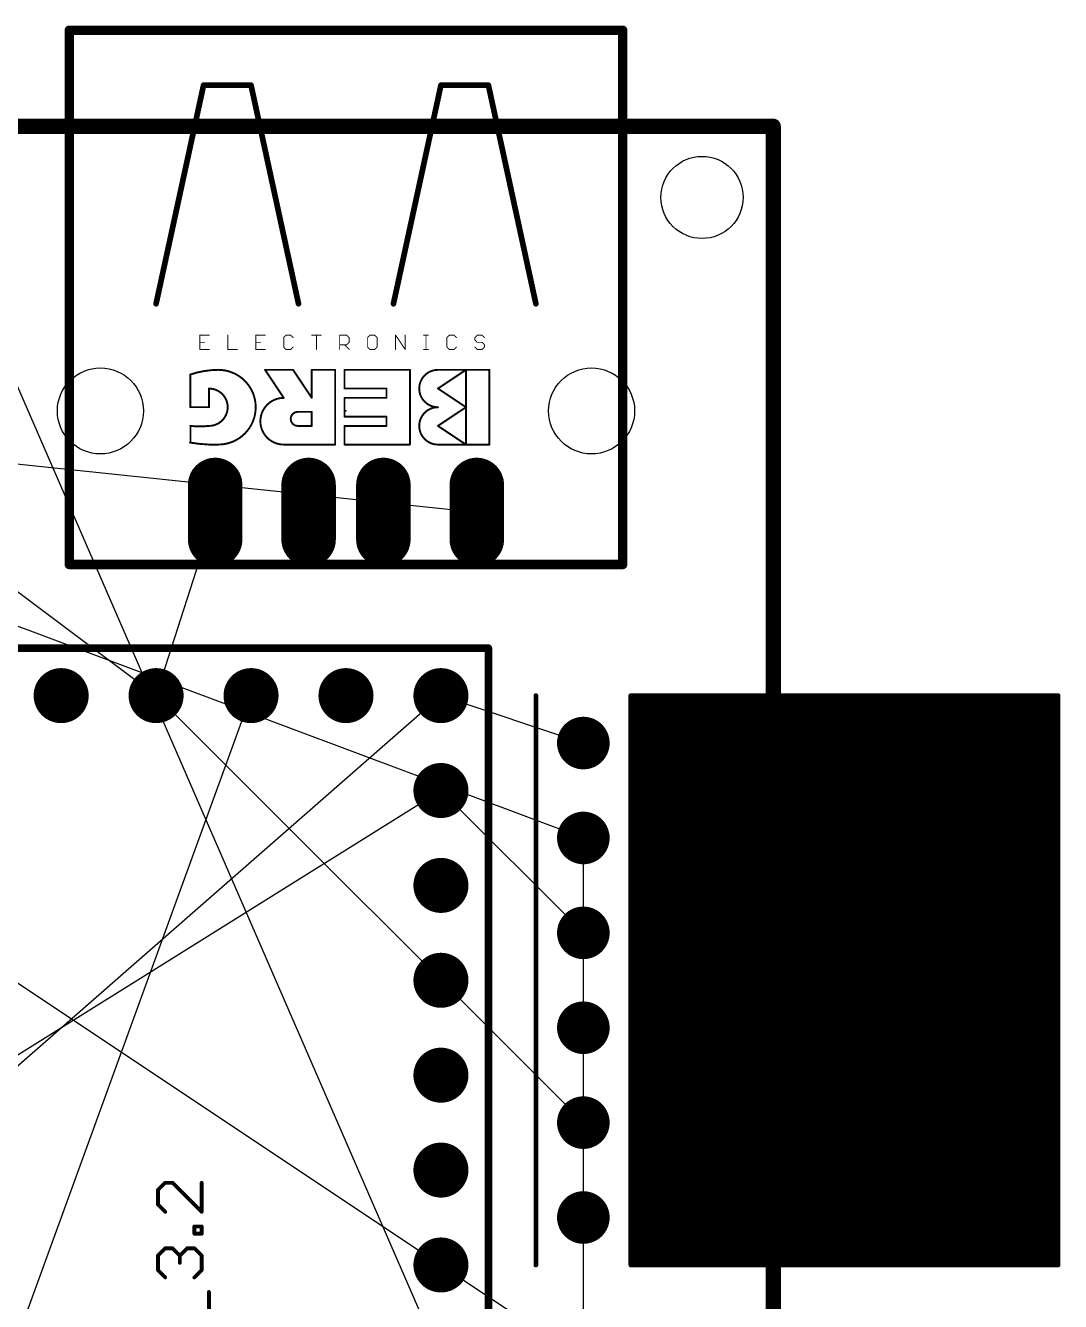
# Model space of a CAD drawing. Extents: x -0.2 to 2.3, y -0.01 to 2.11.
# Drawn here: x 1.212 to 2.303, y 0.762 to 2.106 of the extents above; entities that cross this region are included whole.
import ezdxf

# ---------------------------------------------------------------- set-up
doc = ezdxf.new("R2010")
doc.units = 0
for name, color, linetype in [('17', 94, 'CONTINUOUS'), ('19', 54, 'CONTINUOUS'), ('20', 178, 'CONTINUOUS'), ('21', 251, 'CONTINUOUS'), ('23', 178, 'CONTINUOUS'), ('27', 251, 'CONTINUOUS'), ('51', 251, 'CONTINUOUS')]:
    doc.layers.add(name, color=color, linetype=linetype)

# ---------------------------------------------------------------- blocks, each defined once
blk = doc.blocks.new('ROUNDP')
at = {"const_width": 0.5}
blk.add_lwpolyline([(0, -0.25, 1), (0, 0.25, 1), (0, -0.25)], format="xyb", dxfattribs=at)
blk = doc.blocks.new('LONGP100')
at = {"const_width": 1}
blk.add_lwpolyline([(-0.5, 0), (0.5, 0)], dxfattribs=at)
at = {"const_width": 0.5}
for points in [[(-0.5, 0.25, 1), (-0.5, -0.25)], [(0.5, -0.25, 1), (0.5, 0.25)]]:
    blk.add_lwpolyline(points, format="xyb", dxfattribs=at)

msp = doc.modelspace()

# ---------------------------------------------------------------- linework, layer by layer
at = {"layer": '19'}
for p, q in [((1.65, 0.7), (1.15, 1.85)), ((1.15, 1.65), (1.687795, 1.593307)), ((1.35, 1.4), (1.412205, 1.593307)), ((1, 1.55), (1.8, 1.25)), ((1.15, 1.55), (1.35, 1.4)), ((0.85, 0.7), (1.65, 1.4)), ((1.05, 0.3), (1.45, 1.4)), ((1.8, 0.95), (1.35, 1.4)), ((1.65, 1.4), (1.8, 1.35)), ((0.85, 0.8), (1.65, 1.3)), ((1.65, 1.3), (1.8, 1.15)), ((1.8, 0.6), (1.8, 1.25)), ((1.05, 1.2), (1.8, 0.7)), ((1.8, 0.3), (1.8, 0.95))]:
    msp.add_line(p, q, dxfattribs=at)
at = {"layer": '20', "const_width": 0.016}
for points in [[(0, 2), (2, 2)], [(2, 2), (2, 0)]]:
    msp.add_lwpolyline(points, dxfattribs=at)
at = {"layer": '20', "const_width": 0.008}
for points in [[(2.004, 2, 1), (1.996, 2)], [(2, 1.996, 1), (2, 2.004)]]:
    msp.add_lwpolyline(points, format="xyb", dxfattribs=at)
at = {"layer": '20'}
for centre, radius in [((1.925, 1.925), 0.043307), ((1.291339, 1.7), 0.045276), ((1.808661, 1.7), 0.045276)]:
    msp.add_circle(centre, radius, dxfattribs=at)
at = {"layer": '21'}
for points, const_width in [([(1.841339, 2.101181), (1.258661, 2.101181)], 0.01), ([(1.258661, 2.101181), (1.258661, 1.538189)], 0.01), ([(1.841339, 1.538189), (1.841339, 2.101181)], 0.01), ([(1.4, 2.043307), (1.35, 1.812992)], 0.006), ([(1.45, 2.043307), (1.4, 2.043307)], 0.006), ([(1.5, 1.812992), (1.45, 2.043307)], 0.006), ([(1.65, 2.043307), (1.6, 1.812992)], 0.006), ([(1.7, 2.043307), (1.65, 2.043307)], 0.006), ([(1.75, 1.812992), (1.7, 2.043307)], 0.006), ([(1.406035, 1.779828), (1.396026, 1.779828)], 0.001), ([(1.396026, 1.779828), (1.396026, 1.764815)], 0.001), ([(1.425492, 1.779828), (1.425492, 1.764815)], 0.001), ([(1.464965, 1.779828), (1.454957, 1.779828)], 0.001), ([(1.454957, 1.779828), (1.454957, 1.764815)], 0.001), ([(1.486924, 1.779828), (1.484422, 1.777326)], 0.001), ([(1.484422, 1.777326), (1.484422, 1.767317)], 0.001), ([(1.491928, 1.779828), (1.486924, 1.779828)], 0.001), ([(1.49443, 1.777326), (1.491928, 1.779828)], 0.001), ([(1.513887, 1.779828), (1.523895, 1.779828)], 0.001), ([(1.518891, 1.764815), (1.518891, 1.779828)], 0.001), ([(1.543352, 1.764815), (1.543352, 1.779828)], 0.001), ([(1.543352, 1.779828), (1.550858, 1.779828)], 0.001), ([(1.550858, 1.779828), (1.55336, 1.777326)], 0.001), ([(1.55336, 1.777326), (1.55336, 1.772321)], 0.001), ([(1.575319, 1.779828), (1.572817, 1.777326)], 0.001), ([(1.572817, 1.777326), (1.572817, 1.767317)], 0.001), ([(1.580323, 1.779828), (1.575319, 1.779828)], 0.001), ([(1.582825, 1.777326), (1.580323, 1.779828)], 0.001), ([(1.582825, 1.767317), (1.582825, 1.777326)], 0.001), ([(1.602282, 1.764815), (1.602282, 1.779828)], 0.001), ([(1.602282, 1.779828), (1.61229, 1.764815)], 0.001), ([(1.61229, 1.764815), (1.61229, 1.779828)], 0.001), ([(1.631747, 1.779828), (1.636751, 1.779828)], 0.001), ([(1.634249, 1.764815), (1.634249, 1.779828)], 0.001), ([(1.658803, 1.779828), (1.656301, 1.777326)], 0.001), ([(1.656301, 1.777326), (1.656301, 1.767317)], 0.001), ([(1.663808, 1.779828), (1.658803, 1.779828)], 0.001), ([(1.66631, 1.777326), (1.663808, 1.779828)], 0.001), ([(1.688268, 1.779828), (1.685766, 1.777326)], 0.001), ([(1.685766, 1.777326), (1.685766, 1.774823)], 0.001), ([(1.685766, 1.774823), (1.688268, 1.772321)], 0.001), ([(1.693273, 1.779828), (1.688268, 1.779828)], 0.001), ([(1.695775, 1.777326), (1.693273, 1.779828)], 0.001), ([(1.396026, 1.772321), (1.401031, 1.772321)], 0.001), ([(1.396026, 1.764815), (1.406035, 1.764815)], 0.001), ([(1.425492, 1.764815), (1.4355, 1.764815)], 0.001), ([(1.454957, 1.772321), (1.459961, 1.772321)], 0.001), ([(1.454957, 1.764815), (1.464965, 1.764815)], 0.001), ([(1.484422, 1.767317), (1.486924, 1.764815)], 0.001), ([(1.486924, 1.764815), (1.491928, 1.764815)], 0.001), ([(1.491928, 1.764815), (1.49443, 1.767317)], 0.001), ([(1.550858, 1.769819), (1.543352, 1.769819)], 0.001), ([(1.548356, 1.769819), (1.55336, 1.764815)], 0.001), ([(1.55336, 1.772321), (1.550858, 1.769819)], 0.001), ([(1.572817, 1.767317), (1.575319, 1.764815)], 0.001), ([(1.575319, 1.764815), (1.580323, 1.764815)], 0.001), ([(1.580323, 1.764815), (1.582825, 1.767317)], 0.001), ([(1.631747, 1.764815), (1.636751, 1.764815)], 0.001), ([(1.656301, 1.767317), (1.658803, 1.764815)], 0.001), ([(1.658803, 1.764815), (1.663808, 1.764815)], 0.001), ([(1.663808, 1.764815), (1.66631, 1.767317)], 0.001), ([(1.688268, 1.764815), (1.685766, 1.767317)], 0.001), ([(1.688268, 1.772321), (1.693273, 1.772321)], 0.001), ([(1.693273, 1.764815), (1.688268, 1.764815)], 0.001), ([(1.693273, 1.772321), (1.695775, 1.769819)], 0.001), ([(1.695775, 1.767317), (1.693273, 1.764815)], 0.001), ([(1.695775, 1.769819), (1.695775, 1.767317)], 0.001), ([(1.386024, 1.703937), (1.386024, 1.738386)], 0.002), ([(1.494291, 1.743307), (1.464764, 1.743307)], 0.002), ([(1.464764, 1.743307), (1.484449, 1.71378)], 0.002), ([(1.513976, 1.71378), (1.494291, 1.743307)], 0.002), ([(1.538583, 1.743307), (1.513976, 1.743307)], 0.002), ([(1.513976, 1.743307), (1.513976, 1.71378)], 0.002), ([(1.538583, 1.664567), (1.538583, 1.743307)], 0.002), ([(1.617323, 1.743307), (1.548425, 1.743307)], 0.002), ([(1.548425, 1.743307), (1.548425, 1.723622)], 0.002), ([(1.617323, 1.664567), (1.617323, 1.743307)], 0.002), ([(1.64685, 1.723622), (1.676378, 1.743307)], 0.002), ([(1.64685, 1.743307), (1.676378, 1.743307)], 0.002), ([(1.700984, 1.743307), (1.676378, 1.743307)], 0.002), ([(1.676378, 1.743307), (1.676378, 1.703937)], 0.002), ([(1.700984, 1.664567), (1.700984, 1.743307)], 0.002), ([(1.405709, 1.703937), (1.405709, 1.723622)], 0.002), ([(1.548425, 1.723622), (1.592717, 1.723622)], 0.002), ([(1.592717, 1.723622), (1.592717, 1.71378)], 0.002), ([(1.676378, 1.703937), (1.64685, 1.723622)], 0.002), ([(1.592717, 1.71378), (1.548425, 1.71378)], 0.002), ([(1.548425, 1.71378), (1.548425, 1.694094)], 0.002), ([(1.405709, 1.703937), (1.386024, 1.703937)], 0.002), ([(1.513976, 1.699016), (1.499213, 1.699016)], 0.002), ([(1.513976, 1.684252), (1.513976, 1.699016)], 0.002), ([(1.548425, 1.694094), (1.592717, 1.694094)], 0.002), ([(1.592717, 1.694094), (1.592717, 1.684252)], 0.002), ([(1.64685, 1.684252), (1.676378, 1.703937)], 0.002), ([(1.676378, 1.703937), (1.676378, 1.664567)], 0.002), ([(1.38622, 1.684252), (1.38622, 1.666732)], 0.002), ([(1.513976, 1.684252), (1.499213, 1.684252)], 0.002), ([(1.592717, 1.684252), (1.548425, 1.684252)], 0.002), ([(1.548425, 1.684252), (1.548425, 1.664567)], 0.002), ([(1.676378, 1.664567), (1.64685, 1.684252)], 0.002), ([(1.538583, 1.664567), (1.484449, 1.664567)], 0.002), ([(1.548425, 1.664567), (1.617323, 1.664567)], 0.002), ([(1.64685, 1.664567), (1.676378, 1.664567)], 0.002), ([(1.676378, 1.664567), (1.700984, 1.664567)], 0.002), ([(1.258661, 1.538189), (1.841339, 1.538189)], 0.01), ([(1, 1.45), (1.7, 1.45)], 0.008), ([(1.7, 1.45), (1.7, 0.05)], 0.008), ([(1.75, 1.4), (1.75, 0.8)], 0.005), ([(1.85, 1.4), (1.85, 0.8)], 0.005), ([(2.3, 1.4), (1.85, 1.4)], 0.005), ([(1.85, 1.4), (1.85, 0.8)], 0.005), ([(1.855, 1.4), (1.855, 0.8)], 0.005), ([(1.86, 1.4), (1.86, 0.8)], 0.005), ([(1.865, 1.4), (1.865, 0.8)], 0.005), ([(1.87, 1.4), (1.87, 0.8)], 0.005), ([(1.875, 1.4), (1.875, 0.8)], 0.005), ([(1.88, 1.4), (1.88, 0.8)], 0.005), ([(1.885, 1.4), (1.885, 0.8)], 0.005), ([(1.89, 1.4), (1.89, 0.8)], 0.005), ([(1.895, 1.4), (1.895, 0.8)], 0.005), ([(1.9, 1.4), (1.9, 0.8)], 0.005), ([(1.905, 1.4), (1.905, 0.8)], 0.005), ([(1.91, 1.4), (1.91, 0.8)], 0.005), ([(1.915, 1.4), (1.915, 0.8)], 0.005), ([(1.92, 1.4), (1.92, 0.8)], 0.005), ([(1.925, 1.4), (1.925, 0.8)], 0.005), ([(1.93, 1.4), (1.93, 0.8)], 0.005), ([(1.935, 1.4), (1.935, 0.8)], 0.005), ([(1.94, 1.4), (1.94, 0.8)], 0.005), ([(1.945, 1.4), (1.945, 0.8)], 0.005), ([(1.95, 1.4), (1.95, 0.8)], 0.005), ([(1.955, 1.4), (1.955, 0.8)], 0.005), ([(1.96, 1.4), (1.96, 0.8)], 0.005), ([(1.965, 1.4), (1.965, 0.8)], 0.005), ([(1.97, 1.4), (1.97, 0.8)], 0.005), ([(1.975, 1.4), (1.975, 0.8)], 0.005), ([(1.98, 1.4), (1.98, 0.8)], 0.005), ([(1.985, 1.4), (1.985, 0.8)], 0.005), ([(1.99, 1.4), (1.99, 0.8)], 0.005), ([(1.995, 1.4), (1.995, 0.8)], 0.005), ([(2, 1.4), (2, 0.8)], 0.005), ([(2.005, 1.4), (2.005, 0.8)], 0.005), ([(2.01, 1.4), (2.01, 0.8)], 0.005), ([(2.015, 1.4), (2.015, 0.8)], 0.005), ([(2.02, 1.4), (2.02, 0.8)], 0.005), ([(2.025, 1.4), (2.025, 0.8)], 0.005), ([(2.03, 1.4), (2.03, 0.8)], 0.005), ([(2.035, 1.4), (2.035, 0.8)], 0.005), ([(2.04, 1.4), (2.04, 0.8)], 0.005), ([(2.045, 1.4), (2.045, 0.8)], 0.005), ([(2.05, 1.4), (2.05, 0.8)], 0.005), ([(2.055, 1.4), (2.055, 0.8)], 0.005), ([(2.06, 1.4), (2.06, 0.8)], 0.005), ([(2.065, 1.4), (2.065, 0.8)], 0.005), ([(2.07, 1.4), (2.07, 0.8)], 0.005), ([(2.075, 1.4), (2.075, 0.8)], 0.005), ([(2.08, 1.4), (2.08, 0.8)], 0.005), ([(2.085, 1.4), (2.085, 0.8)], 0.005), ([(2.09, 1.4), (2.09, 0.8)], 0.005), ([(2.095, 1.4), (2.095, 0.8)], 0.005), ([(2.1, 1.4), (2.1, 0.8)], 0.005), ([(2.105, 1.4), (2.105, 0.8)], 0.005), ([(2.11, 1.4), (2.11, 0.8)], 0.005), ([(2.115, 1.4), (2.115, 0.8)], 0.005), ([(2.12, 1.4), (2.12, 0.8)], 0.005), ([(2.125, 1.4), (2.125, 0.8)], 0.005), ([(2.13, 1.4), (2.13, 0.8)], 0.005), ([(2.135, 1.4), (2.135, 0.8)], 0.005), ([(2.14, 1.4), (2.14, 0.8)], 0.005), ([(2.145, 1.4), (2.145, 0.8)], 0.005), ([(2.15, 1.4), (2.15, 0.8)], 0.005), ([(2.155, 1.4), (2.155, 0.8)], 0.005), ([(2.16, 1.4), (2.16, 0.8)], 0.005), ([(2.165, 1.4), (2.165, 0.8)], 0.005), ([(2.17, 1.4), (2.17, 0.8)], 0.005), ([(2.175, 1.4), (2.175, 0.8)], 0.005), ([(2.18, 1.4), (2.18, 0.8)], 0.005), ([(2.185, 1.4), (2.185, 0.8)], 0.005), ([(2.19, 1.4), (2.19, 0.8)], 0.005), ([(2.195, 1.4), (2.195, 0.8)], 0.005), ([(2.2, 1.4), (2.2, 0.8)], 0.005), ([(2.205, 1.4), (2.205, 0.8)], 0.005), ([(2.21, 1.4), (2.21, 0.8)], 0.005), ([(2.215, 1.4), (2.215, 0.8)], 0.005), ([(2.22, 1.4), (2.22, 0.8)], 0.005), ([(2.225, 1.4), (2.225, 0.8)], 0.005), ([(2.23, 1.4), (2.23, 0.8)], 0.005), ([(2.235, 1.4), (2.235, 0.8)], 0.005), ([(2.24, 1.4), (2.24, 0.8)], 0.005), ([(2.245, 1.4), (2.245, 0.8)], 0.005), ([(2.25, 1.4), (2.25, 0.8)], 0.005), ([(2.255, 1.4), (2.255, 0.8)], 0.005), ([(2.26, 1.4), (2.26, 0.8)], 0.005), ([(2.265, 1.4), (2.265, 0.8)], 0.005), ([(2.27, 1.4), (2.27, 0.8)], 0.005), ([(2.275, 1.4), (2.275, 0.8)], 0.005), ([(2.28, 1.4), (2.28, 0.8)], 0.005), ([(2.285, 1.4), (2.285, 0.8)], 0.005), ([(2.29, 1.4), (2.29, 0.8)], 0.005), ([(2.295, 1.4), (2.295, 0.8)], 0.005), ([(2.3, 0.8), (2.3, 1.4)], 0.005), ([(1.85, 0.8), (2.3, 0.8)], 0.005)]:
    msp.add_lwpolyline(points, dxfattribs=dict(at, const_width=const_width))
for points, const_width in [([(1.258661, 2.103681, 1), (1.258661, 2.098681)], 0.005), ([(1.261161, 2.101181, 1), (1.256161, 2.101181)], 0.005), ([(1.843839, 2.101181, 1), (1.838839, 2.101181)], 0.005), ([(1.841339, 2.098681, 1), (1.841339, 2.103681)], 0.005), ([(1.4, 2.044807, 1), (1.4, 2.041807)], 0.003), ([(1.401466, 2.042989, 1), (1.398534, 2.043625)], 0.003), ([(1.451466, 2.043625, 1), (1.448534, 2.042989)], 0.003), ([(1.45, 2.041807, 1), (1.45, 2.044807)], 0.003), ([(1.65, 2.044807, 1), (1.65, 2.041807)], 0.003), ([(1.651466, 2.042989, 1), (1.648534, 2.043625)], 0.003), ([(1.701466, 2.043625, 1), (1.698534, 2.042989)], 0.003), ([(1.7, 2.041807, 1), (1.7, 2.044807)], 0.003), ([(1.348534, 1.81331, 1), (1.351466, 1.812674)], 0.003), ([(1.498534, 1.812674, 1), (1.501466, 1.81331)], 0.003), ([(1.598534, 1.81331, 1), (1.601466, 1.812674)], 0.003), ([(1.748534, 1.812674, 1), (1.751466, 1.81331)], 0.003), ([(1.396026, 1.780078, 1), (1.396026, 1.779578)], 0.0005), ([(1.396276, 1.779828, 1), (1.395776, 1.779828)], 0.0005), ([(1.406035, 1.779578, 1), (1.406035, 1.780078)], 0.0005), ([(1.425742, 1.779828, 1), (1.425242, 1.779828)], 0.0005), ([(1.454957, 1.780078, 1), (1.454957, 1.779578)], 0.0005), ([(1.455207, 1.779828, 1), (1.454707, 1.779828)], 0.0005), ([(1.464965, 1.779578, 1), (1.464965, 1.780078)], 0.0005), ([(1.484672, 1.777326, 1), (1.484172, 1.777326)], 0.0005), ([(1.484245, 1.777502, 1), (1.484598, 1.777149)], 0.0005), ([(1.486924, 1.780078, 1), (1.486924, 1.779578)], 0.0005), ([(1.487101, 1.779651, 1), (1.486747, 1.780005)], 0.0005), ([(1.492105, 1.780005, 1), (1.491751, 1.779651)], 0.0005), ([(1.491928, 1.779578, 1), (1.491928, 1.780078)], 0.0005), ([(1.494253, 1.777149, 1), (1.494607, 1.777502)], 0.0005), ([(1.513887, 1.780078, 1), (1.513887, 1.779578)], 0.0005), ([(1.519141, 1.779828, 1), (1.518641, 1.779828)], 0.0005), ([(1.523895, 1.779578, 1), (1.523895, 1.780078)], 0.0005), ([(1.543602, 1.779828, 1), (1.543102, 1.779828)], 0.0005), ([(1.543352, 1.780078, 1), (1.543352, 1.779578)], 0.0005), ([(1.551035, 1.780005, 1), (1.550681, 1.779651)], 0.0005), ([(1.550858, 1.779578, 1), (1.550858, 1.780078)], 0.0005), ([(1.55361, 1.777326, 1), (1.55311, 1.777326)], 0.0005), ([(1.553183, 1.777149, 1), (1.553537, 1.777502)], 0.0005), ([(1.573067, 1.777326, 1), (1.572567, 1.777326)], 0.0005), ([(1.57264, 1.777502, 1), (1.572994, 1.777149)], 0.0005), ([(1.575319, 1.780078, 1), (1.575319, 1.779578)], 0.0005), ([(1.575496, 1.779651, 1), (1.575142, 1.780005)], 0.0005), ([(1.5805, 1.780005, 1), (1.580146, 1.779651)], 0.0005), ([(1.580323, 1.779578, 1), (1.580323, 1.780078)], 0.0005), ([(1.583075, 1.777326, 1), (1.582575, 1.777326)], 0.0005), ([(1.582649, 1.777149, 1), (1.583002, 1.777502)], 0.0005), ([(1.602532, 1.779828, 1), (1.602032, 1.779828)], 0.0005), ([(1.60249, 1.779966, 1), (1.602074, 1.779689)], 0.0005), ([(1.61254, 1.779828, 1), (1.61204, 1.779828)], 0.0005), ([(1.631747, 1.780078, 1), (1.631747, 1.779578)], 0.0005), ([(1.634499, 1.779828, 1), (1.633999, 1.779828)], 0.0005), ([(1.636751, 1.779578, 1), (1.636751, 1.780078)], 0.0005), ([(1.656551, 1.777326, 1), (1.656051, 1.777326)], 0.0005), ([(1.656124, 1.777502, 1), (1.656478, 1.777149)], 0.0005), ([(1.658803, 1.780078, 1), (1.658803, 1.779578)], 0.0005), ([(1.65898, 1.779651, 1), (1.658626, 1.780005)], 0.0005), ([(1.663984, 1.780005, 1), (1.663631, 1.779651)], 0.0005), ([(1.663808, 1.779578, 1), (1.663808, 1.780078)], 0.0005), ([(1.666133, 1.777149, 1), (1.666486, 1.777502)], 0.0005), ([(1.686016, 1.777326, 1), (1.685516, 1.777326)], 0.0005), ([(1.685589, 1.777502, 1), (1.685943, 1.777149)], 0.0005), ([(1.685943, 1.775, 1), (1.685589, 1.774647)], 0.0005), ([(1.685516, 1.774823, 1), (1.686016, 1.774823)], 0.0005), ([(1.688268, 1.780078, 1), (1.688268, 1.779578)], 0.0005), ([(1.688445, 1.779651, 1), (1.688092, 1.780005)], 0.0005), ([(1.693449, 1.780005, 1), (1.693096, 1.779651)], 0.0005), ([(1.693273, 1.779578, 1), (1.693273, 1.780078)], 0.0005), ([(1.695598, 1.777149, 1), (1.695952, 1.777502)], 0.0005), ([(1.396026, 1.772571, 1), (1.396026, 1.772071)], 0.0005), ([(1.396026, 1.765065, 1), (1.396026, 1.764565)], 0.0005), ([(1.395776, 1.764815, 1), (1.396276, 1.764815)], 0.0005), ([(1.401031, 1.772071, 1), (1.401031, 1.772571)], 0.0005), ([(1.406035, 1.764565, 1), (1.406035, 1.765065)], 0.0005), ([(1.425492, 1.765065, 1), (1.425492, 1.764565)], 0.0005), ([(1.425242, 1.764815, 1), (1.425742, 1.764815)], 0.0005), ([(1.4355, 1.764565, 1), (1.4355, 1.765065)], 0.0005), ([(1.454957, 1.772571, 1), (1.454957, 1.772071)], 0.0005), ([(1.454957, 1.765065, 1), (1.454957, 1.764565)], 0.0005), ([(1.454707, 1.764815, 1), (1.455207, 1.764815)], 0.0005), ([(1.459961, 1.772071, 1), (1.459961, 1.772571)], 0.0005), ([(1.464965, 1.764565, 1), (1.464965, 1.765065)], 0.0005), ([(1.484598, 1.767494, 1), (1.484245, 1.76714)], 0.0005), ([(1.484172, 1.767317, 1), (1.484672, 1.767317)], 0.0005), ([(1.486924, 1.765065, 1), (1.486924, 1.764565)], 0.0005), ([(1.486747, 1.764638, 1), (1.4871, 1.764992)], 0.0005), ([(1.491751, 1.764992, 1), (1.492105, 1.764638)], 0.0005), ([(1.491928, 1.764565, 1), (1.491928, 1.765065)], 0.0005), ([(1.494607, 1.76714, 1), (1.494253, 1.767494)], 0.0005), ([(1.518641, 1.764815, 1), (1.519141, 1.764815)], 0.0005), ([(1.543352, 1.770069, 1), (1.543352, 1.769569)], 0.0005), ([(1.543102, 1.764815, 1), (1.543602, 1.764815)], 0.0005), ([(1.548533, 1.769996, 1), (1.548179, 1.769642)], 0.0005), ([(1.550681, 1.769996, 1), (1.551035, 1.769642)], 0.0005), ([(1.550858, 1.769569, 1), (1.550858, 1.770069)], 0.0005), ([(1.55311, 1.772321, 1), (1.55361, 1.772321)], 0.0005), ([(1.553537, 1.772145, 1), (1.553183, 1.772498)], 0.0005), ([(1.553183, 1.764638, 1), (1.553537, 1.764992)], 0.0005), ([(1.572994, 1.767494, 1), (1.57264, 1.76714)], 0.0005), ([(1.572567, 1.767317, 1), (1.573067, 1.767317)], 0.0005), ([(1.575319, 1.765065, 1), (1.575319, 1.764565)], 0.0005), ([(1.575142, 1.764638, 1), (1.575496, 1.764992)], 0.0005), ([(1.580146, 1.764992, 1), (1.5805, 1.764638)], 0.0005), ([(1.580323, 1.764565, 1), (1.580323, 1.765065)], 0.0005), ([(1.582575, 1.767317, 1), (1.583075, 1.767317)], 0.0005), ([(1.583002, 1.76714, 1), (1.582649, 1.767494)], 0.0005), ([(1.602032, 1.764815, 1), (1.602532, 1.764815)], 0.0005), ([(1.61204, 1.764815, 1), (1.61254, 1.764815)], 0.0005), ([(1.612082, 1.764676, 1), (1.612498, 1.764954)], 0.0005), ([(1.631747, 1.765065, 1), (1.631747, 1.764565)], 0.0005), ([(1.633999, 1.764815, 1), (1.634499, 1.764815)], 0.0005), ([(1.636751, 1.764565, 1), (1.636751, 1.765065)], 0.0005), ([(1.656478, 1.767494, 1), (1.656124, 1.76714)], 0.0005), ([(1.656051, 1.767317, 1), (1.656551, 1.767317)], 0.0005), ([(1.658803, 1.765065, 1), (1.658803, 1.764565)], 0.0005), ([(1.658626, 1.764638, 1), (1.65898, 1.764992)], 0.0005), ([(1.663631, 1.764992, 1), (1.663984, 1.764638)], 0.0005), ([(1.663808, 1.764565, 1), (1.663808, 1.765065)], 0.0005), ([(1.666486, 1.76714, 1), (1.666133, 1.767494)], 0.0005), ([(1.685943, 1.767494, 1), (1.685589, 1.76714)], 0.0005), ([(1.688268, 1.772571, 1), (1.688268, 1.772071)], 0.0005), ([(1.688268, 1.765065, 1), (1.688268, 1.764565)], 0.0005), ([(1.688092, 1.772145, 1), (1.688445, 1.772498)], 0.0005), ([(1.688092, 1.764638, 1), (1.688445, 1.764992)], 0.0005), ([(1.693449, 1.772498, 1), (1.693096, 1.772145)], 0.0005), ([(1.693096, 1.764992, 1), (1.693449, 1.764638)], 0.0005), ([(1.693273, 1.772071, 1), (1.693273, 1.772571)], 0.0005), ([(1.693273, 1.764565, 1), (1.693273, 1.765065)], 0.0005), ([(1.696025, 1.769819, 1), (1.695525, 1.769819)], 0.0005), ([(1.695525, 1.767317, 1), (1.696025, 1.767317)], 0.0005), ([(1.695598, 1.769642, 1), (1.695952, 1.769996)], 0.0005), ([(1.695952, 1.76714, 1), (1.695598, 1.767494)], 0.0005), ([(1.415551, 1.743307, 0.080558), (1.386024, 1.738386)], 0.002), ([(1.386524, 1.738386, 1), (1.385524, 1.738386)], 0.001), ([(1.385864, 1.73886, 1), (1.386184, 1.737912)], 0.001), ([(1.415551, 1.664567, 1), (1.415551, 1.743307)], 0.002), ([(1.415551, 1.743807, 1), (1.415551, 1.742807)], 0.001), ([(1.415553, 1.742807, 1), (1.415549, 1.743807)], 0.001), ([(1.464764, 1.743807, 1), (1.464764, 1.742807)], 0.001), ([(1.46518, 1.743584, 1), (1.464348, 1.74303)], 0.001), ([(1.494707, 1.743584, 1), (1.493875, 1.74303)], 0.001), ([(1.494291, 1.742807, 1), (1.494291, 1.743807)], 0.001), ([(1.513976, 1.743807, 1), (1.513976, 1.742807)], 0.001), ([(1.514476, 1.743307, 1), (1.513476, 1.743307)], 0.001), ([(1.539083, 1.743307, 1), (1.538083, 1.743307)], 0.001), ([(1.538583, 1.742807, 1), (1.538583, 1.743807)], 0.001), ([(1.548425, 1.743807, 1), (1.548425, 1.742807)], 0.001), ([(1.548925, 1.743307, 1), (1.547925, 1.743307)], 0.001), ([(1.617823, 1.743307, 1), (1.616823, 1.743307)], 0.001), ([(1.617323, 1.742807, 1), (1.617323, 1.743807)], 0.001), ([(1.64685, 1.743307, 1), (1.64685, 1.703937)], 0.002), ([(1.64685, 1.743807, 1), (1.64685, 1.742807)], 0.001), ([(1.64685, 1.742807, 1), (1.64685, 1.743807)], 0.001), ([(1.676378, 1.743807, 1), (1.676378, 1.742807)], 0.001), ([(1.676878, 1.743307, 1), (1.675878, 1.743307)], 0.001), ([(1.676655, 1.742891, 1), (1.676101, 1.743723)], 0.001), ([(1.676378, 1.742807, 1), (1.676378, 1.743807)], 0.001), ([(1.701484, 1.743307, 1), (1.700484, 1.743307)], 0.001), ([(1.700984, 1.742807, 1), (1.700984, 1.743807)], 0.001), ([(1.405709, 1.684252, 1), (1.405709, 1.723622)], 0.002), ([(1.405709, 1.724122, 1), (1.405709, 1.723122)], 0.001), ([(1.406209, 1.723622, 1), (1.405209, 1.723622)], 0.001), ([(1.548425, 1.724122, 1), (1.548425, 1.723122)], 0.001), ([(1.547925, 1.723622, 1), (1.548925, 1.723622)], 0.001), ([(1.593217, 1.723622, 1), (1.592217, 1.723622)], 0.001), ([(1.592717, 1.723122, 1), (1.592717, 1.724122)], 0.001), ([(1.647128, 1.724038, 1), (1.646573, 1.723206)], 0.001), ([(1.646573, 1.724038, 1), (1.647128, 1.723206)], 0.001), ([(1.484449, 1.71378, 1), (1.484449, 1.664567)], 0.002), ([(1.484033, 1.713502, 1), (1.484865, 1.714057)], 0.001), ([(1.484449, 1.71328, 1), (1.484449, 1.71428)], 0.001), ([(1.513476, 1.71378, 1), (1.514476, 1.71378)], 0.001), ([(1.51356, 1.713502, 1), (1.514392, 1.714057)], 0.001), ([(1.548425, 1.71428, 1), (1.548425, 1.71328)], 0.001), ([(1.548925, 1.71378, 1), (1.547925, 1.71378)], 0.001), ([(1.592217, 1.71378, 1), (1.593217, 1.71378)], 0.001), ([(1.592717, 1.71328, 1), (1.592717, 1.71428)], 0.001), ([(1.386024, 1.704437, 1), (1.386024, 1.703437)], 0.001), ([(1.385524, 1.703937, 1), (1.386524, 1.703937)], 0.001), ([(1.405209, 1.703937, 1), (1.406209, 1.703937)], 0.001), ([(1.405709, 1.703437, 1), (1.405709, 1.704437)], 0.001), ([(1.499213, 1.699016, 1), (1.499213, 1.684252)], 0.002), ([(1.499213, 1.699516, 1), (1.499213, 1.698516)], 0.001), ([(1.499213, 1.698516, 1), (1.499213, 1.699516)], 0.001), ([(1.514476, 1.699016, 1), (1.513476, 1.699016)], 0.001), ([(1.513976, 1.698516, 1), (1.513976, 1.699516)], 0.001), ([(1.548425, 1.694594, 1), (1.548425, 1.693594)], 0.001), ([(1.547925, 1.694094, 1), (1.548925, 1.694094)], 0.001), ([(1.593217, 1.694094, 1), (1.592217, 1.694094)], 0.001), ([(1.592717, 1.693594, 1), (1.592717, 1.694594)], 0.001), ([(1.64685, 1.703937, 1), (1.64685, 1.664567)], 0.002), ([(1.64685, 1.703437, 1), (1.64685, 1.704437)], 0.001), ([(1.64685, 1.703437, 1), (1.64685, 1.704437)], 0.001), ([(1.676878, 1.703937, 1), (1.675878, 1.703937)], 0.001), ([(1.675878, 1.703937, 1), (1.676878, 1.703937)], 0.001), ([(1.676655, 1.703521, 1), (1.676101, 1.704353)], 0.001), ([(1.676101, 1.703521, 1), (1.676655, 1.704353)], 0.001), ([(1.386024, 1.684252, 0.066373), (1.405709, 1.684252)], 0.002), ([(1.38609, 1.684748, 1), (1.385958, 1.683756)], 0.001), ([(1.38672, 1.684252, 1), (1.38572, 1.684252)], 0.001), ([(1.405709, 1.684752, 1), (1.405709, 1.683752)], 0.001), ([(1.405775, 1.683756, 1), (1.405643, 1.684748)], 0.001), ([(1.499213, 1.684752, 1), (1.499213, 1.683752)], 0.001), ([(1.499213, 1.683752, 1), (1.499213, 1.684752)], 0.001), ([(1.513476, 1.684252, 1), (1.514476, 1.684252)], 0.001), ([(1.513976, 1.683752, 1), (1.513976, 1.684752)], 0.001), ([(1.548425, 1.684752, 1), (1.548425, 1.683752)], 0.001), ([(1.548925, 1.684252, 1), (1.547925, 1.684252)], 0.001), ([(1.592217, 1.684252, 1), (1.593217, 1.684252)], 0.001), ([(1.592717, 1.683752, 1), (1.592717, 1.684752)], 0.001), ([(1.647128, 1.684668, 1), (1.646573, 1.683836)], 0.001), ([(1.646573, 1.684668, 1), (1.647128, 1.683836)], 0.001), ([(1.38563, 1.666732, 0.052666), (1.415551, 1.664567)], 0.002), ([(1.385718, 1.667224, 1), (1.385542, 1.66624)], 0.001), ([(1.38572, 1.666732, 1), (1.38672, 1.666732)], 0.001), ([(1.415551, 1.665067, 1), (1.415551, 1.664067)], 0.001), ([(1.415568, 1.664067, 1), (1.415535, 1.665067)], 0.001), ([(1.484449, 1.665067, 1), (1.484449, 1.664067)], 0.001), ([(1.484449, 1.664067, 1), (1.484449, 1.665067)], 0.001), ([(1.538083, 1.664567, 1), (1.539083, 1.664567)], 0.001), ([(1.538583, 1.664067, 1), (1.538583, 1.665067)], 0.001), ([(1.548425, 1.665067, 1), (1.548425, 1.664067)], 0.001), ([(1.547925, 1.664567, 1), (1.548925, 1.664567)], 0.001), ([(1.616823, 1.664567, 1), (1.617823, 1.664567)], 0.001), ([(1.617323, 1.664067, 1), (1.617323, 1.665067)], 0.001), ([(1.64685, 1.665067, 1), (1.64685, 1.664067)], 0.001), ([(1.64685, 1.664067, 1), (1.64685, 1.665067)], 0.001), ([(1.676378, 1.665067, 1), (1.676378, 1.664067)], 0.001), ([(1.675878, 1.664567, 1), (1.676878, 1.664567)], 0.001), ([(1.676101, 1.664151, 1), (1.676655, 1.664983)], 0.001), ([(1.676378, 1.664067, 1), (1.676378, 1.665067)], 0.001), ([(1.700484, 1.664567, 1), (1.701484, 1.664567)], 0.001), ([(1.700984, 1.664067, 1), (1.700984, 1.665067)], 0.001), ([(1.258661, 1.540689, 1), (1.258661, 1.535689)], 0.005), ([(1.256161, 1.538189, 1), (1.261161, 1.538189)], 0.005), ([(1.838839, 1.538189, 1), (1.843839, 1.538189)], 0.005), ([(1.841339, 1.535689, 1), (1.841339, 1.540689)], 0.005), ([(1.702, 1.45, 1), (1.698, 1.45)], 0.004), ([(1.7, 1.448, 1), (1.7, 1.452)], 0.004), ([(1.75125, 1.4, 1), (1.74875, 1.4)], 0.0025), ([(1.85125, 1.4, 1), (1.84875, 1.4)], 0.0025), ([(1.85, 1.40125, 1), (1.85, 1.39875)], 0.0025), ([(1.85125, 1.4, 1), (1.84875, 1.4)], 0.0025), ([(1.85625, 1.4, 1), (1.85375, 1.4)], 0.0025), ([(1.86125, 1.4, 1), (1.85875, 1.4)], 0.0025), ([(1.86625, 1.4, 1), (1.86375, 1.4)], 0.0025), ([(1.87125, 1.4, 1), (1.86875, 1.4)], 0.0025), ([(1.87625, 1.4, 1), (1.87375, 1.4)], 0.0025), ([(1.88125, 1.4, 1), (1.87875, 1.4)], 0.0025), ([(1.88625, 1.4, 1), (1.88375, 1.4)], 0.0025), ([(1.89125, 1.4, 1), (1.88875, 1.4)], 0.0025), ([(1.89625, 1.4, 1), (1.89375, 1.4)], 0.0025), ([(1.90125, 1.4, 1), (1.89875, 1.4)], 0.0025), ([(1.90625, 1.4, 1), (1.90375, 1.4)], 0.0025), ([(1.91125, 1.4, 1), (1.90875, 1.4)], 0.0025), ([(1.91625, 1.4, 1), (1.91375, 1.4)], 0.0025), ([(1.92125, 1.4, 1), (1.91875, 1.4)], 0.0025), ([(1.92625, 1.4, 1), (1.92375, 1.4)], 0.0025), ([(1.93125, 1.4, 1), (1.92875, 1.4)], 0.0025), ([(1.93625, 1.4, 1), (1.93375, 1.4)], 0.0025), ([(1.94125, 1.4, 1), (1.93875, 1.4)], 0.0025), ([(1.94625, 1.4, 1), (1.94375, 1.4)], 0.0025), ([(1.95125, 1.4, 1), (1.94875, 1.4)], 0.0025), ([(1.95625, 1.4, 1), (1.95375, 1.4)], 0.0025), ([(1.96125, 1.4, 1), (1.95875, 1.4)], 0.0025), ([(1.96625, 1.4, 1), (1.96375, 1.4)], 0.0025), ([(1.97125, 1.4, 1), (1.96875, 1.4)], 0.0025), ([(1.97625, 1.4, 1), (1.97375, 1.4)], 0.0025), ([(1.98125, 1.4, 1), (1.97875, 1.4)], 0.0025), ([(1.98625, 1.4, 1), (1.98375, 1.4)], 0.0025), ([(1.99125, 1.4, 1), (1.98875, 1.4)], 0.0025), ([(1.99625, 1.4, 1), (1.99375, 1.4)], 0.0025), ([(2.00125, 1.4, 1), (1.99875, 1.4)], 0.0025), ([(2.00625, 1.4, 1), (2.00375, 1.4)], 0.0025), ([(2.01125, 1.4, 1), (2.00875, 1.4)], 0.0025), ([(2.01625, 1.4, 1), (2.01375, 1.4)], 0.0025), ([(2.02125, 1.4, 1), (2.01875, 1.4)], 0.0025), ([(2.02625, 1.4, 1), (2.02375, 1.4)], 0.0025), ([(2.03125, 1.4, 1), (2.02875, 1.4)], 0.0025), ([(2.03625, 1.4, 1), (2.03375, 1.4)], 0.0025), ([(2.04125, 1.4, 1), (2.03875, 1.4)], 0.0025), ([(2.04625, 1.4, 1), (2.04375, 1.4)], 0.0025), ([(2.05125, 1.4, 1), (2.04875, 1.4)], 0.0025), ([(2.05625, 1.4, 1), (2.05375, 1.4)], 0.0025), ([(2.06125, 1.4, 1), (2.05875, 1.4)], 0.0025), ([(2.06625, 1.4, 1), (2.06375, 1.4)], 0.0025), ([(2.07125, 1.4, 1), (2.06875, 1.4)], 0.0025), ([(2.07625, 1.4, 1), (2.07375, 1.4)], 0.0025), ([(2.08125, 1.4, 1), (2.07875, 1.4)], 0.0025), ([(2.08625, 1.4, 1), (2.08375, 1.4)], 0.0025), ([(2.09125, 1.4, 1), (2.08875, 1.4)], 0.0025), ([(2.09625, 1.4, 1), (2.09375, 1.4)], 0.0025), ([(2.10125, 1.4, 1), (2.09875, 1.4)], 0.0025), ([(2.10625, 1.4, 1), (2.10375, 1.4)], 0.0025), ([(2.11125, 1.4, 1), (2.10875, 1.4)], 0.0025), ([(2.11625, 1.4, 1), (2.11375, 1.4)], 0.0025), ([(2.12125, 1.4, 1), (2.11875, 1.4)], 0.0025), ([(2.12625, 1.4, 1), (2.12375, 1.4)], 0.0025), ([(2.13125, 1.4, 1), (2.12875, 1.4)], 0.0025), ([(2.13625, 1.4, 1), (2.13375, 1.4)], 0.0025), ([(2.14125, 1.4, 1), (2.13875, 1.4)], 0.0025), ([(2.14625, 1.4, 1), (2.14375, 1.4)], 0.0025), ([(2.15125, 1.4, 1), (2.14875, 1.4)], 0.0025), ([(2.15625, 1.4, 1), (2.15375, 1.4)], 0.0025), ([(2.16125, 1.4, 1), (2.15875, 1.4)], 0.0025), ([(2.16625, 1.4, 1), (2.16375, 1.4)], 0.0025), ([(2.17125, 1.4, 1), (2.16875, 1.4)], 0.0025), ([(2.17625, 1.4, 1), (2.17375, 1.4)], 0.0025), ([(2.18125, 1.4, 1), (2.17875, 1.4)], 0.0025), ([(2.18625, 1.4, 1), (2.18375, 1.4)], 0.0025), ([(2.19125, 1.4, 1), (2.18875, 1.4)], 0.0025), ([(2.19625, 1.4, 1), (2.19375, 1.4)], 0.0025), ([(2.20125, 1.4, 1), (2.19875, 1.4)], 0.0025), ([(2.20625, 1.4, 1), (2.20375, 1.4)], 0.0025), ([(2.21125, 1.4, 1), (2.20875, 1.4)], 0.0025), ([(2.21625, 1.4, 1), (2.21375, 1.4)], 0.0025), ([(2.22125, 1.4, 1), (2.21875, 1.4)], 0.0025), ([(2.22625, 1.4, 1), (2.22375, 1.4)], 0.0025), ([(2.23125, 1.4, 1), (2.22875, 1.4)], 0.0025), ([(2.23625, 1.4, 1), (2.23375, 1.4)], 0.0025), ([(2.24125, 1.4, 1), (2.23875, 1.4)], 0.0025), ([(2.24625, 1.4, 1), (2.24375, 1.4)], 0.0025), ([(2.25125, 1.4, 1), (2.24875, 1.4)], 0.0025), ([(2.25625, 1.4, 1), (2.25375, 1.4)], 0.0025), ([(2.26125, 1.4, 1), (2.25875, 1.4)], 0.0025), ([(2.26625, 1.4, 1), (2.26375, 1.4)], 0.0025), ([(2.27125, 1.4, 1), (2.26875, 1.4)], 0.0025), ([(2.27625, 1.4, 1), (2.27375, 1.4)], 0.0025), ([(2.28125, 1.4, 1), (2.27875, 1.4)], 0.0025), ([(2.28625, 1.4, 1), (2.28375, 1.4)], 0.0025), ([(2.29125, 1.4, 1), (2.28875, 1.4)], 0.0025), ([(2.29625, 1.4, 1), (2.29375, 1.4)], 0.0025), ([(2.30125, 1.4, 1), (2.29875, 1.4)], 0.0025), ([(2.3, 1.39875, 1), (2.3, 1.40125)], 0.0025), ([(1.74875, 0.8, 1), (1.75125, 0.8)], 0.0025), ([(1.85, 0.80125, 1), (1.85, 0.79875)], 0.0025), ([(1.84875, 0.8, 1), (1.85125, 0.8)], 0.0025), ([(1.84875, 0.8, 1), (1.85125, 0.8)], 0.0025), ([(1.85375, 0.8, 1), (1.85625, 0.8)], 0.0025), ([(1.85875, 0.8, 1), (1.86125, 0.8)], 0.0025), ([(1.86375, 0.8, 1), (1.86625, 0.8)], 0.0025), ([(1.86875, 0.8, 1), (1.87125, 0.8)], 0.0025), ([(1.87375, 0.8, 1), (1.87625, 0.8)], 0.0025), ([(1.87875, 0.8, 1), (1.88125, 0.8)], 0.0025), ([(1.88375, 0.8, 1), (1.88625, 0.8)], 0.0025), ([(1.88875, 0.8, 1), (1.89125, 0.8)], 0.0025), ([(1.89375, 0.8, 1), (1.89625, 0.8)], 0.0025), ([(1.89875, 0.8, 1), (1.90125, 0.8)], 0.0025), ([(1.90375, 0.8, 1), (1.90625, 0.8)], 0.0025), ([(1.90875, 0.8, 1), (1.91125, 0.8)], 0.0025), ([(1.91375, 0.8, 1), (1.91625, 0.8)], 0.0025), ([(1.91875, 0.8, 1), (1.92125, 0.8)], 0.0025), ([(1.92375, 0.8, 1), (1.92625, 0.8)], 0.0025), ([(1.92875, 0.8, 1), (1.93125, 0.8)], 0.0025), ([(1.93375, 0.8, 1), (1.93625, 0.8)], 0.0025), ([(1.93875, 0.8, 1), (1.94125, 0.8)], 0.0025), ([(1.94375, 0.8, 1), (1.94625, 0.8)], 0.0025), ([(1.94875, 0.8, 1), (1.95125, 0.8)], 0.0025), ([(1.95375, 0.8, 1), (1.95625, 0.8)], 0.0025), ([(1.95875, 0.8, 1), (1.96125, 0.8)], 0.0025), ([(1.96375, 0.8, 1), (1.96625, 0.8)], 0.0025), ([(1.96875, 0.8, 1), (1.97125, 0.8)], 0.0025), ([(1.97375, 0.8, 1), (1.97625, 0.8)], 0.0025), ([(1.97875, 0.8, 1), (1.98125, 0.8)], 0.0025), ([(1.98375, 0.8, 1), (1.98625, 0.8)], 0.0025), ([(1.98875, 0.8, 1), (1.99125, 0.8)], 0.0025), ([(1.99375, 0.8, 1), (1.99625, 0.8)], 0.0025), ([(1.99875, 0.8, 1), (2.00125, 0.8)], 0.0025), ([(2.00375, 0.8, 1), (2.00625, 0.8)], 0.0025), ([(2.00875, 0.8, 1), (2.01125, 0.8)], 0.0025), ([(2.01375, 0.8, 1), (2.01625, 0.8)], 0.0025), ([(2.01875, 0.8, 1), (2.02125, 0.8)], 0.0025), ([(2.02375, 0.8, 1), (2.02625, 0.8)], 0.0025), ([(2.02875, 0.8, 1), (2.03125, 0.8)], 0.0025), ([(2.03375, 0.8, 1), (2.03625, 0.8)], 0.0025), ([(2.03875, 0.8, 1), (2.04125, 0.8)], 0.0025), ([(2.04375, 0.8, 1), (2.04625, 0.8)], 0.0025), ([(2.04875, 0.8, 1), (2.05125, 0.8)], 0.0025), ([(2.05375, 0.8, 1), (2.05625, 0.8)], 0.0025), ([(2.05875, 0.8, 1), (2.06125, 0.8)], 0.0025), ([(2.06375, 0.8, 1), (2.06625, 0.8)], 0.0025), ([(2.06875, 0.8, 1), (2.07125, 0.8)], 0.0025), ([(2.07375, 0.8, 1), (2.07625, 0.8)], 0.0025), ([(2.07875, 0.8, 1), (2.08125, 0.8)], 0.0025), ([(2.08375, 0.8, 1), (2.08625, 0.8)], 0.0025), ([(2.08875, 0.8, 1), (2.09125, 0.8)], 0.0025), ([(2.09375, 0.8, 1), (2.09625, 0.8)], 0.0025), ([(2.09875, 0.8, 1), (2.10125, 0.8)], 0.0025), ([(2.10375, 0.8, 1), (2.10625, 0.8)], 0.0025), ([(2.10875, 0.8, 1), (2.11125, 0.8)], 0.0025), ([(2.11375, 0.8, 1), (2.11625, 0.8)], 0.0025), ([(2.11875, 0.8, 1), (2.12125, 0.8)], 0.0025), ([(2.12375, 0.8, 1), (2.12625, 0.8)], 0.0025), ([(2.12875, 0.8, 1), (2.13125, 0.8)], 0.0025), ([(2.13375, 0.8, 1), (2.13625, 0.8)], 0.0025), ([(2.13875, 0.8, 1), (2.14125, 0.8)], 0.0025), ([(2.14375, 0.8, 1), (2.14625, 0.8)], 0.0025), ([(2.14875, 0.8, 1), (2.15125, 0.8)], 0.0025), ([(2.15375, 0.8, 1), (2.15625, 0.8)], 0.0025), ([(2.15875, 0.8, 1), (2.16125, 0.8)], 0.0025), ([(2.16375, 0.8, 1), (2.16625, 0.8)], 0.0025), ([(2.16875, 0.8, 1), (2.17125, 0.8)], 0.0025), ([(2.17375, 0.8, 1), (2.17625, 0.8)], 0.0025), ([(2.17875, 0.8, 1), (2.18125, 0.8)], 0.0025), ([(2.18375, 0.8, 1), (2.18625, 0.8)], 0.0025), ([(2.18875, 0.8, 1), (2.19125, 0.8)], 0.0025), ([(2.19375, 0.8, 1), (2.19625, 0.8)], 0.0025), ([(2.19875, 0.8, 1), (2.20125, 0.8)], 0.0025), ([(2.20375, 0.8, 1), (2.20625, 0.8)], 0.0025), ([(2.20875, 0.8, 1), (2.21125, 0.8)], 0.0025), ([(2.21375, 0.8, 1), (2.21625, 0.8)], 0.0025), ([(2.21875, 0.8, 1), (2.22125, 0.8)], 0.0025), ([(2.22375, 0.8, 1), (2.22625, 0.8)], 0.0025), ([(2.22875, 0.8, 1), (2.23125, 0.8)], 0.0025), ([(2.23375, 0.8, 1), (2.23625, 0.8)], 0.0025), ([(2.23875, 0.8, 1), (2.24125, 0.8)], 0.0025), ([(2.24375, 0.8, 1), (2.24625, 0.8)], 0.0025), ([(2.24875, 0.8, 1), (2.25125, 0.8)], 0.0025), ([(2.25375, 0.8, 1), (2.25625, 0.8)], 0.0025), ([(2.25875, 0.8, 1), (2.26125, 0.8)], 0.0025), ([(2.26375, 0.8, 1), (2.26625, 0.8)], 0.0025), ([(2.26875, 0.8, 1), (2.27125, 0.8)], 0.0025), ([(2.27375, 0.8, 1), (2.27625, 0.8)], 0.0025), ([(2.27875, 0.8, 1), (2.28125, 0.8)], 0.0025), ([(2.28375, 0.8, 1), (2.28625, 0.8)], 0.0025), ([(2.28875, 0.8, 1), (2.29125, 0.8)], 0.0025), ([(2.29375, 0.8, 1), (2.29625, 0.8)], 0.0025), ([(2.29875, 0.8, 1), (2.30125, 0.8)], 0.0025), ([(2.3, 0.79875, 1), (2.3, 0.80125)], 0.0025)]:
    msp.add_lwpolyline(points, format="xyb", dxfattribs=dict(at, const_width=const_width))
at = {"layer": '23'}
for p in [(1.55, 1.7), (2.05, 1.2)]:
    msp.add_point(p, dxfattribs=at)
at = {"layer": '27', "const_width": 0.004}
for points in [[(1.359634, 0.886653), (1.351961, 0.878979)], [(1.367307, 0.886653), (1.359634, 0.886653)], [(1.398, 0.85596), (1.367307, 0.886653)], [(1.398, 0.886653), (1.398, 0.85596)], [(1.351961, 0.878979), (1.351961, 0.863633)], [(1.351961, 0.863633), (1.359634, 0.85596)], [(1.390327, 0.83294), (1.390327, 0.840613)], [(1.390327, 0.840613), (1.398, 0.840613)], [(1.398, 0.83294), (1.390327, 0.83294)], [(1.398, 0.840613), (1.398, 0.83294)], [(1.351961, 0.809921), (1.359634, 0.817594)], [(1.351961, 0.794574), (1.351961, 0.809921)], [(1.359634, 0.817594), (1.367307, 0.817594)], [(1.367307, 0.817594), (1.37498, 0.809921)], [(1.37498, 0.809921), (1.382654, 0.817594)], [(1.37498, 0.809921), (1.37498, 0.802247)], [(1.382654, 0.817594), (1.390327, 0.817594)], [(1.390327, 0.817594), (1.398, 0.809921)], [(1.398, 0.809921), (1.398, 0.794574)], [(1.359634, 0.786901), (1.351961, 0.794574)], [(1.398, 0.794574), (1.390327, 0.786901)], [(1.405673, 0.740862), (1.405673, 0.771555)]]:
    msp.add_lwpolyline(points, dxfattribs=at)
at = {"layer": '27', "const_width": 0.002}
for points in [[(1.359634, 0.887653, 1), (1.359634, 0.885653)], [(1.360341, 0.885945, 1), (1.358927, 0.88736)], [(1.368014, 0.88736, 1), (1.3666, 0.885945)], [(1.367307, 0.885653, 1), (1.367307, 0.887653)], [(1.399, 0.886653, 1), (1.397, 0.886653)], [(1.352961, 0.878979, 1), (1.350961, 0.878979)], [(1.351254, 0.879686, 1), (1.352668, 0.878272)], [(1.352668, 0.86434, 1), (1.351254, 0.862926)], [(1.350961, 0.863633, 1), (1.352961, 0.863633)], [(1.358927, 0.855253, 1), (1.360341, 0.856667)], [(1.397, 0.85596, 1), (1.399, 0.85596)], [(1.397293, 0.855253, 1), (1.398707, 0.856667)], [(1.391327, 0.840613, 1), (1.389327, 0.840613)], [(1.390327, 0.841613, 1), (1.390327, 0.839613)], [(1.390327, 0.83394, 1), (1.390327, 0.83194)], [(1.389327, 0.83294, 1), (1.391327, 0.83294)], [(1.399, 0.840613, 1), (1.397, 0.840613)], [(1.397, 0.83294, 1), (1.399, 0.83294)], [(1.398, 0.839613, 1), (1.398, 0.841613)], [(1.398, 0.83194, 1), (1.398, 0.83394)], [(1.352961, 0.809921, 1), (1.350961, 0.809921)], [(1.351254, 0.810628, 1), (1.352668, 0.809213)], [(1.359634, 0.818594, 1), (1.359634, 0.816594)], [(1.360341, 0.816887, 1), (1.358927, 0.818301)], [(1.368014, 0.818301, 1), (1.3666, 0.816887)], [(1.367307, 0.816594, 1), (1.367307, 0.818594)], [(1.37598, 0.809921, 1), (1.37398, 0.809921)], [(1.374273, 0.810628, 1), (1.375688, 0.809213)], [(1.374273, 0.809213, 1), (1.375688, 0.810628)], [(1.382654, 0.818594, 1), (1.382654, 0.816594)], [(1.383361, 0.816887, 1), (1.381947, 0.818301)], [(1.391034, 0.818301, 1), (1.38962, 0.816887)], [(1.390327, 0.816594, 1), (1.390327, 0.818594)], [(1.399, 0.809921, 1), (1.397, 0.809921)], [(1.397293, 0.809213, 1), (1.398707, 0.810628)], [(1.352668, 0.795281, 1), (1.351254, 0.793867)], [(1.350961, 0.794574, 1), (1.352961, 0.794574)], [(1.37398, 0.802247, 1), (1.37598, 0.802247)], [(1.397, 0.794574, 1), (1.399, 0.794574)], [(1.398707, 0.793867, 1), (1.397293, 0.795281)], [(1.358927, 0.786194, 1), (1.360341, 0.787608)], [(1.38962, 0.787608, 1), (1.391034, 0.786194)], [(1.406673, 0.771555, 1), (1.404673, 0.771555)]]:
    msp.add_lwpolyline(points, format="xyb", dxfattribs=at)
at = {"layer": '51', "const_width": 0.005}
for points in [[(1, 1.45), (1.7, 1.45)], [(1.7, 1.45), (1.7, 0.05)]]:
    msp.add_lwpolyline(points, dxfattribs=at)
at = {"layer": '51', "const_width": 0.0025}
for points in [[(1.70125, 1.45, 1), (1.69875, 1.45)], [(1.7, 1.44875, 1), (1.7, 1.45125)]]:
    msp.add_lwpolyline(points, format="xyb", dxfattribs=at)

# ---------------------------------------------------------------- block references
at = {"layer": '17'}
for name, p, xscale, yscale, rotation in [('LONGP100', (1.412205, 1.593307), 0.057402, 0.057402, 270), ('LONGP100', (1.412205, 1.593307), 0.057402, 0.057402, 270), ('LONGP100', (1.51063, 1.593307), 0.057402, 0.057402, 270), ('LONGP100', (1.51063, 1.593307), 0.057402, 0.057402, 270), ('LONGP100', (1.58937, 1.593307), 0.057402, 0.057402, 270), ('LONGP100', (1.58937, 1.593307), 0.057402, 0.057402, 270), ('LONGP100', (1.687795, 1.593307), 0.057402, 0.057402, 270), ('LONGP100', (1.687795, 1.593307), 0.057402, 0.057402, 270), ('ROUNDP', (1.25, 1.4), 0.058, 0.058, 180), ('ROUNDP', (1.25, 1.4), 0.058, 0.058, 180), ('ROUNDP', (1.35, 1.4), 0.058, 0.058, 180), ('ROUNDP', (1.35, 1.4), 0.058, 0.058, 180), ('ROUNDP', (1.45, 1.4), 0.058, 0.058, 180), ('ROUNDP', (1.45, 1.4), 0.058, 0.058, 180), ('ROUNDP', (1.55, 1.4), 0.058, 0.058, 180), ('ROUNDP', (1.55, 1.4), 0.058, 0.058, 180), ('ROUNDP', (1.65, 1.4), 0.058, 0.058, 180), ('ROUNDP', (1.65, 1.4), 0.058, 0.058, 180), ('ROUNDP', (1.8, 1.35), 0.055433, 0.055433, 270), ('ROUNDP', (1.8, 1.35), 0.055433, 0.055433, 270), ('ROUNDP', (1.65, 1.3), 0.058, 0.058, 180), ('ROUNDP', (1.65, 1.3), 0.058, 0.058, 180), ('ROUNDP', (1.8, 1.25), 0.055433, 0.055433, 270), ('ROUNDP', (1.8, 1.25), 0.055433, 0.055433, 270), ('ROUNDP', (1.65, 1.2), 0.058, 0.058, 180), ('ROUNDP', (1.65, 1.2), 0.058, 0.058, 180), ('ROUNDP', (1.8, 1.15), 0.055433, 0.055433, 270), ('ROUNDP', (1.8, 1.15), 0.055433, 0.055433, 270), ('ROUNDP', (1.65, 1.1), 0.058, 0.058, 180), ('ROUNDP', (1.65, 1.1), 0.058, 0.058, 180), ('ROUNDP', (1.8, 1.05), 0.055433, 0.055433, 270), ('ROUNDP', (1.8, 1.05), 0.055433, 0.055433, 270), ('ROUNDP', (1.65, 1), 0.058, 0.058, 180), ('ROUNDP', (1.65, 1), 0.058, 0.058, 180), ('ROUNDP', (1.8, 0.95), 0.055433, 0.055433, 270), ('ROUNDP', (1.8, 0.95), 0.055433, 0.055433, 270), ('ROUNDP', (1.65, 0.9), 0.058, 0.058, 180), ('ROUNDP', (1.65, 0.9), 0.058, 0.058, 180), ('ROUNDP', (1.8, 0.85), 0.055433, 0.055433, 270), ('ROUNDP', (1.8, 0.85), 0.055433, 0.055433, 270), ('ROUNDP', (1.65, 0.8), 0.058, 0.058, 180), ('ROUNDP', (1.65, 0.8), 0.058, 0.058, 180)]:
    msp.add_blockref(name, p, dxfattribs=dict(at, xscale=xscale, yscale=yscale, rotation=rotation))

doc.saveas('drawing.dxf')
